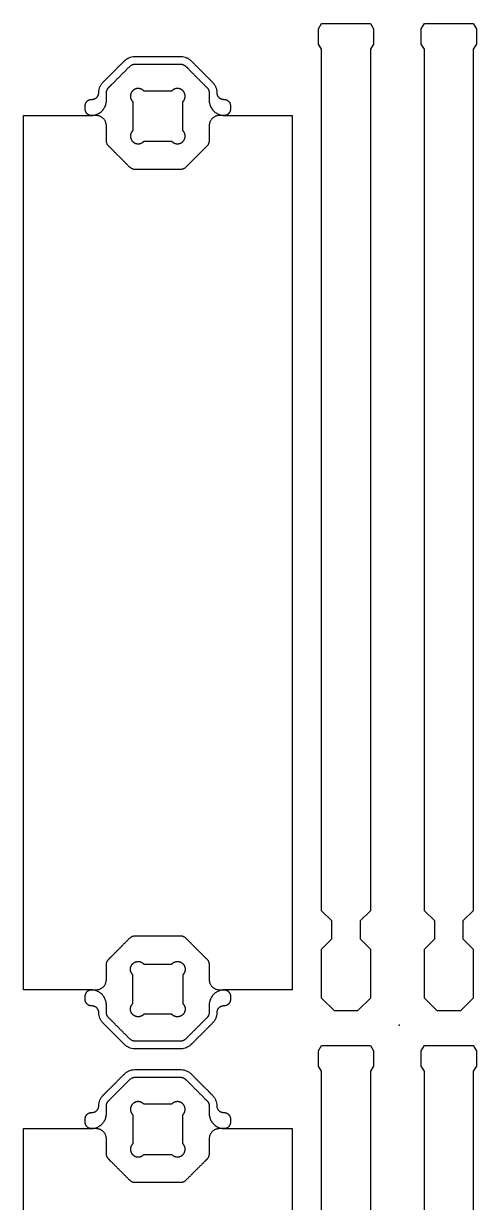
# Model space of a CAD drawing. Header units: millimetres. Extents: x 4 to 473, y -2 to 233.
# Drawn here: x 69 to 103.3, y 140.9 to 230.3 of the extents above; entities that cross this region are included whole.
import ezdxf

# ---------------------------------------------------------------- set-up
doc = ezdxf.new("R2010")
doc.units = ezdxf.units.MM
doc.header["$MEASUREMENT"] = 0
for name, color, linetype, true_color in [('Pilot Holes', 6, 'Continuous', 0xff00ff), ('Pocket 12mm', 176, 'Continuous', 0x00007f), ('Profile - inside', 30, 'Continuous', 0xff7f00), ('Profile - outside', 18, 'Continuous', 0x000000)]:
    doc.layers.add(name, color=color, linetype=linetype, true_color=true_color)

msp = doc.modelspace()

# ---------------------------------------------------------------- linework, layer by layer
at = {"layer": 'Pilot Holes'}
msp.add_point((97.465, 154.336), dxfattribs=at)
at = {"layer": 'Pocket 12mm'}
for points, weights, knots in [([(73.636, 224.079), (73.65, 224.547), (74.15, 224.547), (74.664, 224.547), (74.664, 225.029), (74.664, 225.514), (75.007, 225.856), (75.811, 226.66), (76.614, 227.464), (76.957, 227.806), (77.442, 227.806), (79.149, 227.806), (80.857, 227.806), (81.342, 227.806), (81.684, 227.464), (82.488, 226.66), (83.292, 225.856), (83.634, 225.514), (83.634, 225.029), (83.634, 224.547), (84.149, 224.547), (84.649, 224.547), (84.663, 224.079)], [1, 0.720580916033, 1.0110732209, 0.714936730772, 1.0110732209, 0.934109906912, 1.0110732576, 1.0110732576, 1.0110732576, 0.934109888562, 1.0110732576, 1.0110732576, 1.0110732576, 0.934109888562, 1.0110732576, 1.0110732576, 1.0110732576, 0.934109906912, 1.0110732209, 0.714936730772, 1.0110732209, 0.720580916033, 1], [233.735028, 233.735028, 233.735028, 237.53917, 237.53917, 241.420964, 241.420964, 242.421479, 242.421479, 254.084346, 254.084346, 255.084861, 255.084861, 272.608613, 272.608613, 273.609129, 273.609129, 285.271995, 285.271995, 286.272511, 286.272511, 290.154305, 290.154305, 293.958446, 293.958446, 293.958446]), ([(84.663, 223.817), (84.663, 223.322), (84.182, 223.322), (84.006, 223.322), (83.829, 223.321), (83.049, 223.321), (83.049, 222.541), (83.049, 221.98), (83.049, 221.419), (83.049, 221.176), (82.878, 221.005), (82.074, 220.201), (81.271, 219.398), (81.099, 219.226), (80.857, 219.226), (79.149, 219.226), (77.442, 219.226), (77.199, 219.226), (77.028, 219.398), (76.224, 220.201), (75.421, 221.005), (75.249, 221.176), (75.249, 221.419), (75.249, 221.98), (75.249, 222.541), (75.249, 223.321), (74.469, 223.321), (74.293, 223.322), (74.117, 223.322), (73.636, 223.322), (73.636, 223.804), (73.636, 223.948), (73.636, 224.079)], [1.00000000259, 0.714936730772, 1.0110732209, 1.0110732209, 1.0110732209, 0.714936730772, 1.0110732209, 1.0110732209, 1.0110732209, 0.934109854657, 1.0110732209, 1.0110732209, 1.0110732209, 0.934109854657, 1.0110732209, 1.0110732209, 1.0110732209, 0.934109854657, 1.0110732209, 1.0110732209, 1.0110732209, 0.934109854657, 1.0110732209, 1.0110732209, 1.0110732209, 0.714936730772, 1.0110732209, 1.0110732209, 1.0110732209, 0.714936730772, 1.0110732209, 1, 1], [151.994308, 151.994308, 151.994308, 155.872363, 155.872363, 157.681085, 157.681085, 163.967511, 163.967511, 169.72784, 169.72784, 170.728355, 170.728355, 182.391222, 182.391222, 183.391738, 183.391738, 200.915489, 200.915489, 201.916005, 201.916005, 213.578871, 213.578871, 214.579387, 214.579387, 220.339716, 220.339716, 226.626142, 226.626142, 228.434864, 228.434864, 232.312919, 232.312919, 233.735028, 233.735028, 233.735028]), ([(73.636, 156.263), (73.636, 156.395), (73.636, 156.526), (73.636, 157.02), (74.117, 157.02), (74.293, 157.021), (74.469, 157.021), (75.249, 157.021), (75.249, 157.801), (75.249, 158.363), (75.249, 158.924), (75.249, 159.166), (75.421, 159.338), (76.224, 160.141), (77.028, 160.945), (77.199, 161.116), (77.442, 161.116), (79.149, 161.116), (80.857, 161.116), (81.099, 161.116), (81.271, 160.945), (82.074, 160.141), (82.878, 159.338), (83.049, 159.166), (83.049, 158.924), (83.049, 158.363), (83.049, 157.801), (83.049, 157.021), (83.829, 157.021), (84.006, 157.021), (84.182, 157.02), (84.663, 157.02), (84.663, 156.526)], [1, 1, 1, 0.714936730772, 1.0110732209, 1.0110732209, 1.0110732209, 0.714936730772, 1.0110732209, 1.0110732209, 1.0110732209, 0.934109854657, 1.0110732209, 1.0110732209, 1.0110732209, 0.934109854657, 1.0110732209, 1.0110732209, 1.0110732209, 0.934109854657, 1.0110732209, 1.0110732209, 1.0110732209, 0.934109854657, 1.0110732209, 1.0110732209, 1.0110732209, 0.714936730772, 1.0110732209, 1.0110732209, 1.0110732209, 0.714936730772, 1], [-233.735028, -233.735028, -233.735028, -232.386832, -232.386832, -228.434864, -228.434864, -226.626142, -226.626142, -220.339716, -220.339716, -214.579387, -214.579387, -213.578871, -213.578871, -201.916005, -201.916005, -200.915489, -200.915489, -183.391738, -183.391738, -182.391222, -182.391222, -170.728355, -170.728355, -169.72784, -169.72784, -163.967511, -163.967511, -157.681085, -157.681085, -155.872363, -155.872363, -151.994308, -151.994308, -151.994308]), ([(84.663, 156.263), (84.649, 155.795), (84.149, 155.795), (83.634, 155.795), (83.634, 155.314), (83.634, 154.829), (83.292, 154.486), (82.488, 153.683), (81.684, 152.879), (81.342, 152.536), (80.857, 152.536), (79.149, 152.536), (77.442, 152.536), (76.957, 152.536), (76.614, 152.879), (75.811, 153.683), (75.007, 154.486), (74.664, 154.829), (74.664, 155.314), (74.664, 155.795), (74.15, 155.795), (73.65, 155.795), (73.636, 156.263)], [1, 0.720580916033, 1.0110732209, 0.714936730772, 1.0110732209, 0.934109906912, 1.0110732576, 1.0110732576, 1.0110732576, 0.934109888562, 1.0110732576, 1.0110732576, 1.0110732576, 0.934109888562, 1.0110732576, 1.0110732576, 1.0110732576, 0.934109906912, 1.0110732209, 0.714936730772, 1.0110732209, 0.720580916033, 1], [-293.958446, -293.958446, -293.958446, -290.154305, -290.154305, -286.272511, -286.272511, -285.271995, -285.271995, -273.609129, -273.609129, -272.608613, -272.608613, -255.084861, -255.084861, -254.084346, -254.084346, -242.421479, -242.421479, -241.420964, -241.420964, -237.53917, -237.53917, -233.735028, -233.735028, -233.735028]), ([(73.636, 147.249, 0.003), (73.65, 147.717, 0.003), (74.15, 147.717, 0.003), (74.664, 147.717, 0.003), (74.664, 148.199, 0.003), (74.664, 148.684, 0.003), (75.007, 149.026, 0.003), (75.811, 149.83, 0.003), (76.614, 150.634, 0.003), (76.957, 150.976, 0.003), (77.442, 150.976, 0.003), (79.149, 150.976, 0.003), (80.857, 150.976, 0.003), (81.342, 150.976, 0.003), (81.684, 150.634, 0.003), (82.488, 149.83, 0.003), (83.292, 149.026, 0.003), (83.634, 148.684, 0.003), (83.634, 148.199, 0.003), (83.634, 147.717, 0.003), (84.149, 147.717, 0.003), (84.649, 147.717, 0.003), (84.663, 147.249, 0.003)], [1, 0.720580916033, 1.0110732209, 0.714936730772, 1.0110732209, 0.934109906912, 1.0110732576, 1.0110732576, 1.0110732576, 0.934109888562, 1.0110732576, 1.0110732576, 1.0110732576, 0.934109888562, 1.0110732576, 1.0110732576, 1.0110732576, 0.934109906912, 1.0110732209, 0.714936730772, 1.0110732209, 0.720580916033, 1], [233.735028, 233.735028, 233.735028, 237.53917, 237.53917, 241.420964, 241.420964, 242.421479, 242.421479, 254.084346, 254.084346, 255.084861, 255.084861, 272.608613, 272.608613, 273.609129, 273.609129, 285.271995, 285.271995, 286.272511, 286.272511, 290.154305, 290.154305, 293.958446, 293.958446, 293.958446]), ([(84.663, 146.987, 0.003), (84.663, 146.492, 0.003), (84.182, 146.492, 0.003), (84.006, 146.492, 0.003), (83.829, 146.491, 0.003), (83.049, 146.491, 0.003), (83.049, 145.711, 0.003), (83.049, 145.15, 0.003), (83.049, 144.589, 0.003), (83.049, 144.346, 0.003), (82.878, 144.175, 0.003), (82.074, 143.371, 0.003), (81.271, 142.568, 0.003), (81.099, 142.396, 0.003), (80.857, 142.396, 0.003), (79.149, 142.396, 0.003), (77.442, 142.396, 0.003), (77.199, 142.396, 0.003), (77.028, 142.568, 0.003), (76.224, 143.371, 0.003), (75.421, 144.175, 0.003), (75.249, 144.346, 0.003), (75.249, 144.589, 0.003), (75.249, 145.15, 0.003), (75.249, 145.711, 0.003), (75.249, 146.491, 0.003), (74.469, 146.491, 0.003), (74.293, 146.492, 0.003), (74.117, 146.492, 0.003), (73.636, 146.492, 0.003), (73.636, 146.974, 0.003), (73.636, 147.118, 0.003), (73.636, 147.249, 0.003)], [1.00000000259, 0.714936730772, 1.0110732209, 1.0110732209, 1.0110732209, 0.714936730772, 1.0110732209, 1.0110732209, 1.0110732209, 0.934109854657, 1.0110732209, 1.0110732209, 1.0110732209, 0.934109854657, 1.0110732209, 1.0110732209, 1.0110732209, 0.934109854657, 1.0110732209, 1.0110732209, 1.0110732209, 0.934109854657, 1.0110732209, 1.0110732209, 1.0110732209, 0.714936730772, 1.0110732209, 1.0110732209, 1.0110732209, 0.714936730772, 1.0110732209, 1, 1], [151.994308, 151.994308, 151.994308, 155.872363, 155.872363, 157.681085, 157.681085, 163.967511, 163.967511, 169.72784, 169.72784, 170.728355, 170.728355, 182.391222, 182.391222, 183.391738, 183.391738, 200.915489, 200.915489, 201.916005, 201.916005, 213.578871, 213.578871, 214.579387, 214.579387, 220.339716, 220.339716, 226.626142, 226.626142, 228.434864, 228.434864, 232.312919, 232.312919, 233.735028, 233.735028, 233.735028])]:
    msp.add_rational_spline(points, weights, degree=2, knots=knots, dxfattribs=at)
for points in [[(84.663, 224.079), (84.663, 223.948), (84.663, 223.817)], [(84.663, 156.526), (84.663, 156.395), (84.663, 156.263)], [(84.663, 147.249, 0.003), (84.663, 147.118, 0.003), (84.663, 146.987, 0.003)]]:
    msp.add_open_spline(points, degree=2, dxfattribs=at)
at = {"layer": 'Profile - inside'}
for p, q in [((80.203, 225.174), (78.096, 225.174)), ((77.248, 224.368), (77.248, 222.177)), ((81.051, 222.177), (81.051, 224.368)), ((78.096, 221.371), (80.203, 221.371)), ((78.096, 158.971), (80.203, 158.971)), ((77.248, 155.974), (77.248, 158.166)), ((81.051, 158.166), (81.051, 155.974)), ((80.203, 155.169), (78.096, 155.169)), ((77.248, 147.538), (77.248, 145.347)), ((80.203, 148.344), (78.096, 148.344)), ((81.051, 145.347), (81.051, 147.538)), ((78.096, 144.541), (80.203, 144.541))]:
    msp.add_line(p, q, dxfattribs=at)
for points, knots in [([(78.096, 225.174), (77.931, 225.359), (77.684, 225.369), (77.436, 225.379), (77.257, 225.209), (77.077, 225.038), (77.075, 224.79), (77.072, 224.543), (77.248, 224.368)], [-176.040356, -176.040356, -176.040356, -173.637116, -173.637116, -171.233875, -171.233875, -168.830635, -168.830635, -166.427394, -166.427394, -166.427394]), ([(81.051, 224.368), (81.227, 224.543), (81.224, 224.79), (81.222, 225.038), (81.042, 225.209), (80.863, 225.379), (80.615, 225.369), (80.368, 225.359), (80.203, 225.174)], [-113.919013, -113.919013, -113.919013, -111.515772, -111.515772, -109.112532, -109.112532, -106.709291, -106.709291, -104.30605, -104.30605, -104.30605]), ([(77.248, 222.177), (77.072, 222.003), (77.075, 221.755), (77.077, 221.507), (77.257, 221.337), (77.436, 221.166), (77.684, 221.176), (77.931, 221.187), (78.096, 221.371)], [-155.188296, -155.188296, -155.188296, -152.785055, -152.785055, -150.381815, -150.381815, -147.978574, -147.978574, -145.575334, -145.575334, -145.575334]), ([(80.203, 221.371), (80.368, 221.187), (80.615, 221.176), (80.863, 221.166), (81.042, 221.337), (81.222, 221.507), (81.224, 221.755), (81.227, 222.003), (81.051, 222.177)], [-134.771073, -134.771073, -134.771073, -132.367833, -132.367833, -129.964592, -129.964592, -127.561351, -127.561351, -125.158111, -125.158111, -125.158111]), ([(77.248, 158.166), (77.072, 158.34), (77.075, 158.588), (77.077, 158.835), (77.257, 159.006), (77.436, 159.177), (77.684, 159.166), (77.931, 159.156), (78.096, 158.971)], [-155.188296, -155.188296, -155.188296, -152.785055, -152.785055, -150.381815, -150.381815, -147.978574, -147.978574, -145.575334, -145.575334, -145.575334]), ([(80.203, 158.971), (80.368, 159.156), (80.615, 159.166), (80.863, 159.177), (81.042, 159.006), (81.222, 158.835), (81.224, 158.588), (81.227, 158.34), (81.051, 158.166)], [-134.771073, -134.771073, -134.771073, -132.367833, -132.367833, -129.964592, -129.964592, -127.561351, -127.561351, -125.158111, -125.158111, -125.158111]), ([(78.096, 155.169), (77.931, 154.984), (77.684, 154.974), (77.436, 154.964), (77.257, 155.134), (77.077, 155.305), (77.075, 155.552), (77.072, 155.8), (77.248, 155.974)], [-176.040356, -176.040356, -176.040356, -173.637116, -173.637116, -171.233875, -171.233875, -168.830635, -168.830635, -166.427394, -166.427394, -166.427394]), ([(81.051, 155.974), (81.227, 155.8), (81.224, 155.552), (81.222, 155.305), (81.042, 155.134), (80.863, 154.964), (80.615, 154.974), (80.368, 154.984), (80.203, 155.169)], [-113.919013, -113.919013, -113.919013, -111.515772, -111.515772, -109.112532, -109.112532, -106.709291, -106.709291, -104.30605, -104.30605, -104.30605]), ([(78.096, 148.344), (77.931, 148.529), (77.684, 148.539), (77.436, 148.549), (77.257, 148.379), (77.077, 148.208), (77.075, 147.96), (77.072, 147.713), (77.248, 147.538)], [-176.040356, -176.040356, -176.040356, -173.637116, -173.637116, -171.233875, -171.233875, -168.830635, -168.830635, -166.427394, -166.427394, -166.427394]), ([(81.051, 147.538), (81.227, 147.713), (81.224, 147.96), (81.222, 148.208), (81.042, 148.379), (80.863, 148.549), (80.615, 148.539), (80.368, 148.529), (80.203, 148.344)], [-113.919013, -113.919013, -113.919013, -111.515772, -111.515772, -109.112532, -109.112532, -106.709291, -106.709291, -104.30605, -104.30605, -104.30605]), ([(77.248, 145.347), (77.072, 145.173), (77.075, 144.925), (77.077, 144.677), (77.257, 144.507), (77.436, 144.336), (77.684, 144.346), (77.931, 144.357), (78.096, 144.541)], [-155.188296, -155.188296, -155.188296, -152.785055, -152.785055, -150.381815, -150.381815, -147.978574, -147.978574, -145.575334, -145.575334, -145.575334]), ([(80.203, 144.541), (80.368, 144.357), (80.615, 144.346), (80.863, 144.336), (81.042, 144.507), (81.222, 144.677), (81.224, 144.925), (81.227, 145.173), (81.051, 145.347)], [-134.771073, -134.771073, -134.771073, -132.367833, -132.367833, -129.964592, -129.964592, -127.561351, -127.561351, -125.158111, -125.158111, -125.158111])]:
    msp.add_rational_spline(points, [1, 0.920850542982, 1, 0.920850542982, 1, 0.920850542982, 1, 0.920850542982, 1], degree=2, knots=knots, dxfattribs=at)
at = {"layer": 'Profile - outside'}
for p, q in [((91.337, 229.903), (91.581, 230.293)), ((91.337, 228.733), (91.337, 229.903)), ((91.581, 230.293), (95.286, 230.293)), ((95.286, 230.293), (95.53, 229.903)), ((95.53, 229.903), (95.53, 228.733)), ((99.139, 229.903), (99.383, 230.293)), ((99.139, 228.733), (99.139, 229.903)), ((99.383, 230.293), (103.088, 230.293)), ((103.088, 230.293), (103.332, 229.903)), ((103.332, 229.903), (103.332, 228.733)), ((91.581, 228.343), (91.337, 228.733)), ((91.581, 163.018), (91.581, 228.343)), ((95.53, 228.733), (95.286, 228.343)), ((95.286, 228.343), (95.286, 163.018)), ((99.383, 228.343), (99.139, 228.733)), ((99.383, 163.018), (99.383, 228.343)), ((103.332, 228.733), (103.088, 228.343)), ((103.088, 228.343), (103.088, 163.018)), ((92.361, 162.238), (91.581, 163.018)), ((95.286, 163.018), (94.506, 162.238)), ((100.163, 162.238), (99.383, 163.018)), ((103.088, 163.018), (102.308, 162.238)), ((92.361, 160.873), (92.361, 162.238)), ((94.506, 162.238), (94.506, 160.873)), ((100.163, 160.873), (100.163, 162.238)), ((102.308, 162.238), (102.308, 160.873)), ((91.581, 160.093), (92.361, 160.873)), ((91.581, 156.388), (91.581, 160.093)), ((94.506, 160.873), (95.286, 160.093)), ((95.286, 160.093), (95.286, 156.388)), ((99.383, 160.093), (100.163, 160.873)), ((99.383, 156.388), (99.383, 160.093)), ((102.308, 160.873), (103.088, 160.093)), ((103.088, 160.093), (103.088, 156.388)), ((92.556, 155.413), (91.581, 156.388)), ((95.286, 156.388), (94.311, 155.413)), ((100.358, 155.413), (99.383, 156.388)), ((103.088, 156.388), (102.113, 155.413)), ((94.311, 155.413), (92.556, 155.413)), ((102.113, 155.413), (100.358, 155.413)), ((91.337, 152.4), (91.581, 152.79)), ((91.337, 151.23), (91.337, 152.4)), ((91.581, 152.79), (95.286, 152.79)), ((95.286, 152.79), (95.53, 152.4)), ((95.53, 152.4), (95.53, 151.23)), ((99.139, 152.4), (99.383, 152.79)), ((99.139, 151.23), (99.139, 152.4)), ((99.383, 152.79), (103.088, 152.79)), ((103.088, 152.79), (103.332, 152.4)), ((103.332, 152.4), (103.332, 151.23)), ((91.581, 150.84), (91.337, 151.23)), ((95.53, 151.23), (95.286, 150.84)), ((99.383, 150.84), (99.139, 151.23)), ((103.332, 151.23), (103.088, 150.84)), ((91.581, 85.515), (91.581, 150.84)), ((95.286, 150.84), (95.286, 85.515)), ((99.383, 85.515), (99.383, 150.84)), ((103.088, 150.84), (103.088, 85.515))]:
    msp.add_line(p, q, dxfattribs=at)
for points, weights, knots in [([(74.079, 223.321), (75.249, 223.321), (75.249, 224.491), (75.249, 224.76), (75.249, 225.029), (75.249, 225.271), (75.421, 225.443), (76.224, 226.246), (77.028, 227.05), (77.199, 227.221), (77.442, 227.221), (79.149, 227.221), (80.857, 227.221), (81.099, 227.221), (81.271, 227.05), (82.074, 226.246), (82.878, 225.443), (83.049, 225.271), (83.049, 225.029), (83.049, 224.76), (83.049, 224.491), (83.049, 223.321), (84.219, 223.321), (86.779, 223.321), (89.338, 223.321)], [0.998632736531, 0.706140049652, 0.99863259706, 0.99863259706, 0.99863259706, 0.922616216922, 0.99863259706, 0.99863259706, 0.99863259706, 0.922616216922, 0.99863259706, 0.99863259706, 0.99863259706, 0.922616216922, 0.99863259706, 0.99863259706, 0.99863259706, 0.922616216922, 0.99863259706, 0.99863259706, 0.99863259706, 0.706139881295, 0.99863259706, 0.99863259706, 0.99863259706], [-956.681727, -956.681727, -956.681727, -947.256949, -947.256949, -944.499589, -944.499589, -942.143395, -942.143395, -930.486541, -930.486541, -928.130346, -928.130346, -910.615628, -910.615628, -908.259433, -908.259433, -896.602579, -896.602579, -894.246384, -894.246384, -891.489025, -891.489025, -882.064247, -882.064247, -855.814277, -855.814277, -855.814277]), ([(84.205, 157.021), (83.049, 156.993), (83.049, 155.851), (83.049, 155.583), (83.049, 155.314), (83.049, 155.071), (82.878, 154.9), (82.074, 154.096), (81.271, 153.293), (81.099, 153.121), (80.857, 153.121), (79.149, 153.121), (77.442, 153.121), (77.199, 153.121), (77.028, 153.293), (76.224, 154.096), (75.421, 154.9), (75.249, 155.071), (75.249, 155.314), (75.249, 155.583), (75.249, 155.851), (75.249, 156.996), (74.092, 157.021)], [0.99863259706, 0.718526043883, 1.0088182899, 1.0088182899, 1.0088182899, 0.932026570064, 1.0088182899, 1.0088182899, 1.0088182899, 0.932026570064, 1.0088182899, 1.0088182899, 1.0088182899, 0.932026570064, 1.0088182899, 1.0088182899, 1.0088182899, 0.932026570064, 1.0088182899, 1.0088182899, 1.0088182899, 0.717819232793, 1], [-489.571423, -489.571423, -489.571423, -480.311992, -480.311992, -477.554633, -477.554633, -475.198438, -475.198438, -463.541584, -463.541584, -461.185389, -461.185389, -443.670671, -443.670671, -441.314476, -441.314476, -429.657622, -429.657622, -427.301428, -427.301428, -424.544068, -424.544068, -415.26209, -415.26209, -415.26209]), ([(74.079, 146.491), (75.249, 146.491), (75.249, 147.661), (75.249, 147.93), (75.249, 148.199), (75.249, 148.441), (75.421, 148.613), (76.224, 149.416), (77.028, 150.22), (77.199, 150.391), (77.442, 150.391), (79.149, 150.391), (80.857, 150.391), (81.099, 150.391), (81.271, 150.22), (82.074, 149.416), (82.878, 148.613), (83.049, 148.441), (83.049, 148.199), (83.049, 147.93), (83.049, 147.661), (83.049, 146.491), (84.219, 146.491), (86.779, 146.491), (89.338, 146.491)], [0.998632736531, 0.706140049652, 0.99863259706, 0.99863259706, 0.99863259706, 0.922616216922, 0.99863259706, 0.99863259706, 0.99863259706, 0.922616216922, 0.99863259706, 0.99863259706, 0.99863259706, 0.922616216922, 0.99863259706, 0.99863259706, 0.99863259706, 0.922616216922, 0.99863259706, 0.99863259706, 0.99863259706, 0.706139881295, 0.99863259706, 0.99863259706, 0.99863259706], [-956.681727, -956.681727, -956.681727, -947.256949, -947.256949, -944.499589, -944.499589, -942.143395, -942.143395, -930.486541, -930.486541, -928.130346, -928.130346, -910.615628, -910.615628, -908.259433, -908.259433, -896.602579, -896.602579, -894.246384, -894.246384, -891.489025, -891.489025, -882.064247, -882.064247, -855.814277, -855.814277, -855.814277])]:
    msp.add_rational_spline(points, weights, degree=2, knots=knots, dxfattribs=at)
for points in [[(68.961, 157.021), (68.961, 190.171), (68.961, 223.321)], [(68.961, 223.321), (71.52, 223.321), (74.079, 223.321)], [(89.338, 223.321), (89.338, 190.171), (89.338, 157.021)], [(74.092, 157.021), (71.526, 157.021), (68.961, 157.021)], [(89.338, 157.021), (86.772, 157.021), (84.205, 157.021)], [(68.961, 80.191), (68.961, 113.341), (68.961, 146.491)], [(68.961, 146.491), (71.52, 146.491), (74.079, 146.491)], [(89.338, 146.491), (89.338, 113.341), (89.338, 80.191)]]:
    msp.add_open_spline(points, degree=2, dxfattribs=at)

doc.saveas('drawing.dxf')
